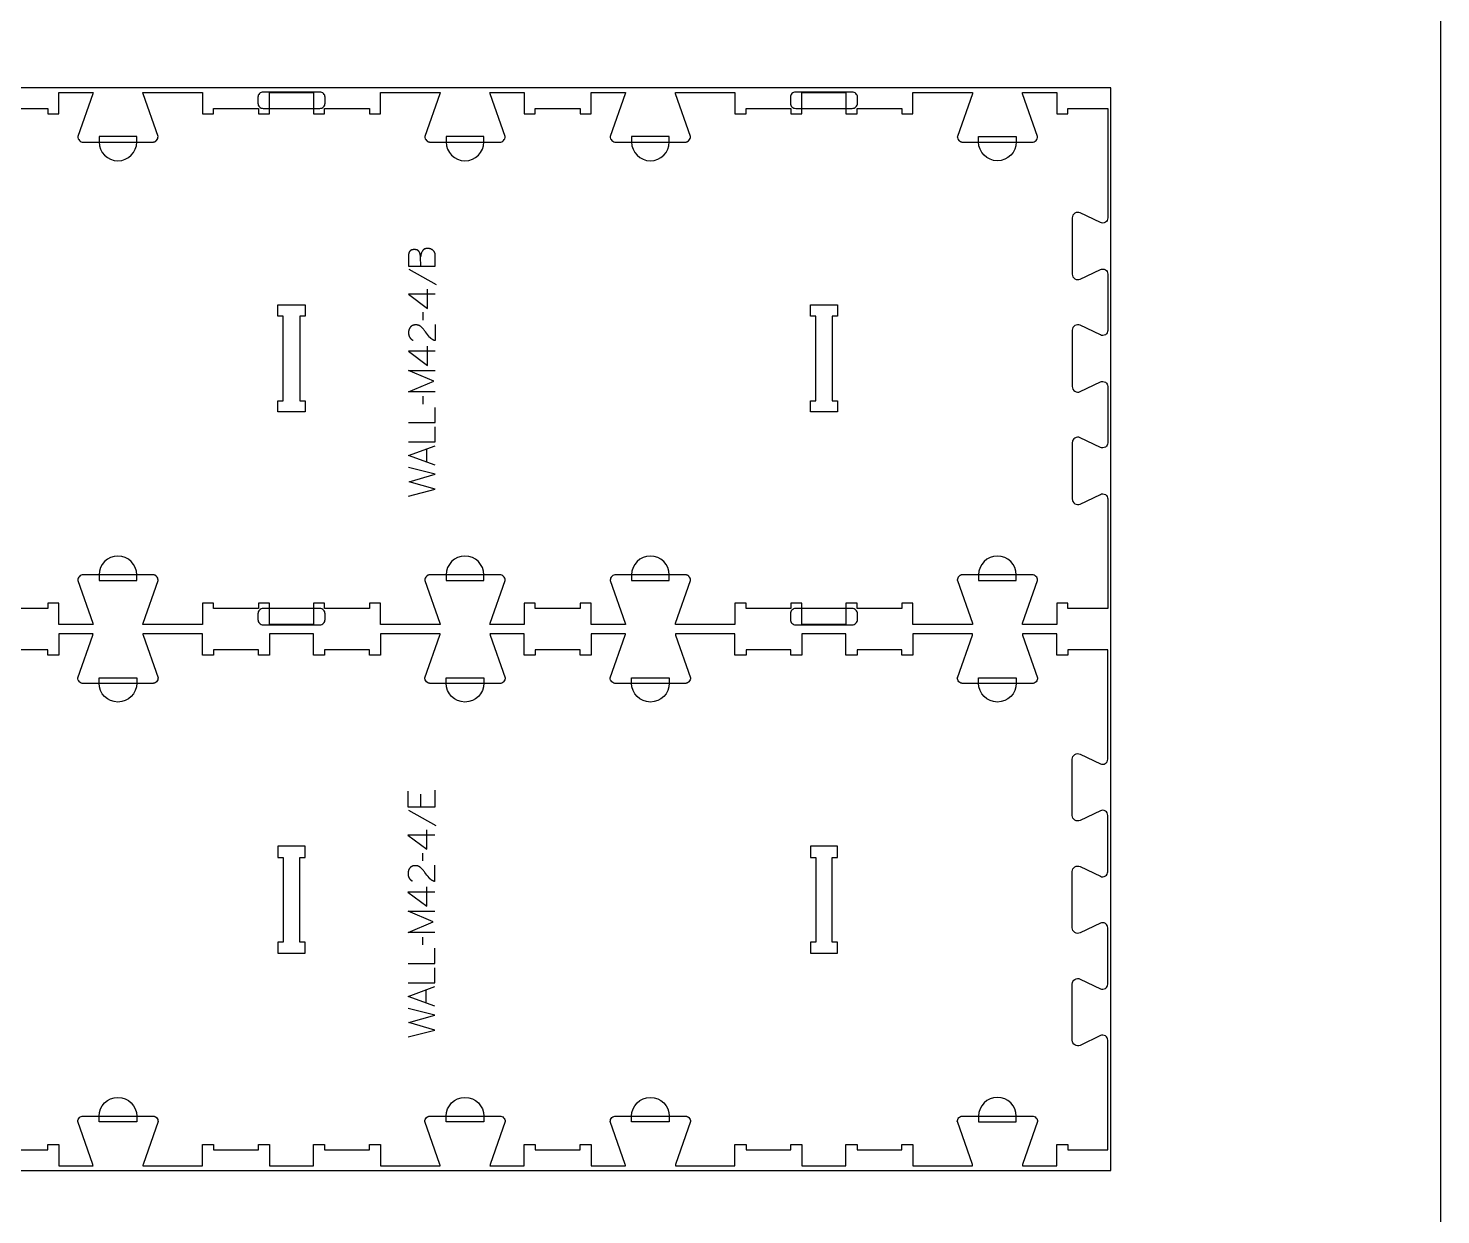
# Model space of a CAD drawing. Extents: x -10701 to -7518, y -27186 to -19593.
# Drawn here: x -9110 to -7518, y -22887 to -21550 of the extents above; entities that cross this region are included whole.
import ezdxf

# ---------------------------------------------------------------- set-up
doc = ezdxf.new("R2010")
doc.units = 0
for name, color, linetype in [('0_SHEET_SPRUCEPLY_2440X122', 1, 'CONTINUOUS'), ('1_ANYTOOL_1MMDEEP_LABELS_S', 2, 'CONTINUOUS'), ('3_ANYTOOL_CUTTHROUGH_INSID', 4, 'CONTINUOUS'), ('4_ANYTOOL_CUTTHROUGH_OUTSI', 5, 'CONTINUOUS'), ('5_ANYTOOL_HALF_MILL_9MM_IN', 3, 'CONTINUOUS'), ('DONOTCUT', 18, 'CONTINUOUS')]:
    doc.layers.add(name, color=color, linetype=linetype)

msp = doc.modelspace()

# ---------------------------------------------------------------- linework, layer by layer
at = {"layer": '0_SHEET_SPRUCEPLY_2440X122'}
msp.add_lwpolyline([(-10329.7, -21616.7), (-10329.7, -22836.7), (-7889.7, -22836.7), (-7889.7, -21616.7)], close=True, dxfattribs=at)
at = {"layer": '1_ANYTOOL_1MMDEEP_LABELS_S'}
for points in [[(-8681.2, -21817.8), (-8651.2, -21817.8), (-8651.2, -21808.1), (-8651.1, -21805.6), (-8651.1, -21805.4), (-8651.1, -21805.2), (-8651.1, -21804.9), (-8651.1, -21804.7), (-8651.1, -21804.5), (-8651.1, -21804.3), (-8651.2, -21804.1), (-8651.2, -21803.9), (-8651.2, -21803.7), (-8651.3, -21803.5), (-8651.3, -21803.3), (-8651.4, -21803.1), (-8651.5, -21802.9), (-8651.5, -21802.7), (-8651.6, -21802.5), (-8651.7, -21802.3), (-8651.8, -21802.2), (-8651.9, -21802), (-8651.9, -21801.8), (-8652, -21801.6), (-8652.2, -21801.5), (-8652.3, -21801.3), (-8652.4, -21801.1), (-8652.5, -21801), (-8652.6, -21800.8), (-8652.8, -21800.7), (-8652.9, -21800.5), (-8653.1, -21800.4), (-8653.2, -21800.3), (-8653.4, -21800.1), (-8653.5, -21800), (-8653.7, -21799.9), (-8653.9, -21799.7), (-8654, -21799.6), (-8654.2, -21799.5), (-8654.4, -21799.4), (-8654.6, -21799.3), (-8654.7, -21799.1), (-8654.9, -21799), (-8655.1, -21798.9), (-8655.3, -21798.8), (-8655.4, -21798.8), (-8655.6, -21798.7), (-8655.8, -21798.6), (-8656, -21798.5), (-8656.2, -21798.4), (-8656.4, -21798.4), (-8656.6, -21798.3), (-8656.7, -21798.2), (-8656.9, -21798.2), (-8657.1, -21798.1), (-8657.3, -21798.1), (-8657.5, -21798), (-8657.7, -21798), (-8657.9, -21797.9), (-8658.1, -21797.9), (-8658.3, -21797.9), (-8658.5, -21797.8), (-8658.7, -21797.8), (-8658.9, -21797.8), (-8659.1, -21797.8), (-8659.3, -21797.8), (-8659.5, -21797.8), (-8659.7, -21797.8), (-8660, -21797.8), (-8660.2, -21797.8), (-8660.5, -21797.8), (-8660.7, -21797.8), (-8660.9, -21797.8), (-8661.2, -21797.9), (-8661.4, -21797.9), (-8661.6, -21798), (-8661.8, -21798), (-8662, -21798.1), (-8662.2, -21798.1), (-8662.4, -21798.2), (-8662.6, -21798.3), (-8662.8, -21798.3), (-8663, -21798.4), (-8663.2, -21798.5), (-8663.3, -21798.5), (-8663.4, -21798.6), (-8663.5, -21798.6), (-8663.6, -21798.7), (-8663.7, -21798.7), (-8663.7, -21798.8), (-8663.8, -21798.9), (-8663.9, -21798.9), (-8664, -21799), (-8664.1, -21799), (-8664.1, -21799.1), (-8664.2, -21799.1), (-8664.3, -21799.2), (-8664.4, -21799.3), (-8664.5, -21799.3), (-8664.5, -21799.4), (-8664.6, -21799.5), (-8664.7, -21799.6), (-8664.7, -21799.6), (-8664.8, -21799.7), (-8664.9, -21799.8), (-8664.9, -21799.8), (-8665.1, -21800), (-8665.2, -21800.2), (-8665.3, -21800.3), (-8665.4, -21800.5), (-8665.6, -21800.7), (-8665.8, -21801.1), (-8666, -21801.4), (-8666.2, -21801.8), (-8666.4, -21802.2), (-8666.5, -21802.6), (-8666.7, -21803), (-8666.8, -21803.4), (-8667, -21803.8), (-8667.1, -21804.2), (-8667.2, -21804.6), (-8667.3, -21805.1), (-8667.4, -21805.5), (-8667.5, -21805.9), (-8667.5, -21806.4), (-8667.6, -21806.8), (-8667.6, -21807.3)], [(-8667.5, -21817.8), (-8667.6, -21807.3), (-8667.7, -21806.9), (-8667.7, -21806.5), (-8667.8, -21806.1), (-8667.8, -21805.7), (-8667.9, -21805.3), (-8668, -21805), (-8668, -21804.6), (-8668.1, -21804.2), (-8668.2, -21803.9), (-8668.4, -21803.5), (-8668.5, -21803.2), (-8668.6, -21802.9), (-8668.7, -21802.5), (-8668.9, -21802.2), (-8669, -21801.9), (-8669.2, -21801.6), (-8669.2, -21801.5), (-8669.3, -21801.4), (-8669.3, -21801.3), (-8669.4, -21801.3), (-8669.4, -21801.2), (-8669.5, -21801.1), (-8669.5, -21801), (-8669.6, -21801), (-8669.6, -21800.9), (-8669.7, -21800.8), (-8669.8, -21800.8), (-8669.8, -21800.7), (-8669.9, -21800.6), (-8669.9, -21800.6), (-8670, -21800.5), (-8670.1, -21800.5), (-8670.1, -21800.4), (-8670.2, -21800.4), (-8670.3, -21800.3), (-8670.3, -21800.2), (-8670.4, -21800.2), (-8670.5, -21800.1), (-8670.5, -21800.1), (-8670.6, -21800), (-8670.7, -21800), (-8670.8, -21799.9), (-8670.8, -21799.9), (-8670.9, -21799.9), (-8671, -21799.8), (-8671.1, -21799.8), (-8671.2, -21799.7), (-8671.3, -21799.7), (-8671.3, -21799.6), (-8671.4, -21799.6), (-8671.6, -21799.5), (-8671.8, -21799.5), (-8672, -21799.4), (-8672.2, -21799.4), (-8672.4, -21799.3), (-8672.6, -21799.3), (-8672.8, -21799.2), (-8673, -21799.2), (-8673.3, -21799.1), (-8673.5, -21799.1), (-8673.7, -21799.1), (-8674, -21799.1), (-8674.2, -21799.1), (-8674.5, -21799.1), (-8674.7, -21799.1), (-8675.1, -21799.1), (-8675.3, -21799.1), (-8675.5, -21799.1), (-8675.7, -21799.1), (-8675.9, -21799.1), (-8676, -21799.1), (-8676.2, -21799.2), (-8676.4, -21799.2), (-8676.6, -21799.2), (-8676.7, -21799.3), (-8676.9, -21799.3), (-8677.1, -21799.3), (-8677.2, -21799.4), (-8677.4, -21799.4), (-8677.5, -21799.5), (-8677.7, -21799.5), (-8677.8, -21799.6), (-8678, -21799.6), (-8678.1, -21799.7), (-8678.3, -21799.8), (-8678.4, -21799.8), (-8678.5, -21799.9), (-8678.7, -21800), (-8678.8, -21800.1), (-8678.9, -21800.2), (-8679, -21800.2), (-8679.1, -21800.3), (-8679.2, -21800.4), (-8679.4, -21800.5), (-8679.5, -21800.6), (-8679.6, -21800.7), (-8679.7, -21800.8), (-8679.8, -21800.9), (-8679.9, -21801.1), (-8679.9, -21801.2), (-8680, -21801.3), (-8680.1, -21801.4), (-8680.2, -21801.5), (-8680.3, -21801.7), (-8680.3, -21801.8), (-8680.4, -21801.9), (-8680.5, -21802.1), (-8680.6, -21802.2), (-8680.6, -21802.4), (-8680.7, -21802.5), (-8680.7, -21802.7), (-8680.8, -21802.8), (-8680.8, -21803), (-8680.9, -21803.1), (-8680.9, -21803.3), (-8681, -21803.5), (-8681, -21803.6), (-8681, -21803.8), (-8681.1, -21804), (-8681.1, -21804.2), (-8681.1, -21804.4), (-8681.1, -21804.5), (-8681.1, -21804.7), (-8681.2, -21804.9), (-8681.2, -21805.3), (-8681.2, -21805.7), (-8681.2, -21817.8)], [(-8680.7, -21821.3), (-8649.9, -21838.4)], [(-8651.2, -21849.5), (-8681.2, -21849.4), (-8659.8, -21865.4)], [(-8659.8, -21865.4), (-8659.8, -21843.7)], [(-8665.1, -21869.7), (-8665, -21878.5)], [(-8651.2, -21883.4), (-8651.3, -21901.7), (-8651.7, -21901.6), (-8651.9, -21901.5), (-8652.2, -21901.4), (-8652.4, -21901.4), (-8652.6, -21901.3), (-8652.8, -21901.2), (-8653, -21901.1), (-8653.2, -21901), (-8653.5, -21900.9), (-8653.7, -21900.8), (-8653.9, -21900.7), (-8654.1, -21900.5), (-8654.3, -21900.4), (-8654.5, -21900.3), (-8654.6, -21900.2), (-8654.8, -21900), (-8655, -21899.9), (-8655.2, -21899.8), (-8655.4, -21899.6), (-8655.6, -21899.5), (-8655.8, -21899.3), (-8655.9, -21899.2), (-8656.1, -21899), (-8656.3, -21898.9), (-8656.5, -21898.7), (-8656.6, -21898.6), (-8656.8, -21898.4), (-8656.9, -21898.2), (-8657.1, -21898.1), (-8657.4, -21897.7), (-8658.6, -21896.2), (-8659.8, -21894.7), (-8661, -21893.2), (-8662.1, -21891.7), (-8662.7, -21890.9), (-8663.2, -21890.2), (-8663.8, -21889.5), (-8664.4, -21888.8), (-8665, -21888.1), (-8665.6, -21887.5), (-8666.2, -21886.9), (-8666.8, -21886.3), (-8667, -21886.1), (-8667.1, -21886), (-8667.3, -21885.9), (-8667.5, -21885.7), (-8667.6, -21885.6), (-8667.8, -21885.5), (-8668, -21885.4), (-8668.1, -21885.2), (-8668.3, -21885.1), (-8668.5, -21885), (-8668.7, -21884.9), (-8668.9, -21884.8), (-8669, -21884.7), (-8669.2, -21884.7), (-8669.4, -21884.6), (-8669.6, -21884.5), (-8669.8, -21884.4), (-8670, -21884.4), (-8670.2, -21884.3), (-8670.4, -21884.2), (-8670.6, -21884.2), (-8670.8, -21884.1), (-8671, -21884.1), (-8671.2, -21884.1), (-8671.4, -21884), (-8671.6, -21884), (-8671.8, -21884), (-8672.1, -21884), (-8672.3, -21883.9), (-8672.5, -21883.9), (-8672.7, -21883.9), (-8673, -21883.9), (-8673.2, -21883.9), (-8673.4, -21883.9), (-8673.7, -21883.9), (-8673.9, -21884), (-8674.2, -21884), (-8674.4, -21884), (-8674.6, -21884), (-8674.8, -21884.1), (-8675.1, -21884.1), (-8675.3, -21884.2), (-8675.5, -21884.2), (-8675.7, -21884.3), (-8675.9, -21884.3), (-8676.1, -21884.4), (-8676.3, -21884.5), (-8676.5, -21884.5), (-8676.7, -21884.6), (-8676.9, -21884.7), (-8677.1, -21884.8), (-8677.2, -21884.9), (-8677.4, -21885), (-8677.6, -21885.1), (-8677.7, -21885.2), (-8677.9, -21885.3), (-8678.1, -21885.5), (-8678.2, -21885.6), (-8678.4, -21885.7), (-8678.5, -21885.9), (-8678.7, -21886), (-8678.8, -21886.1), (-8678.9, -21886.3), (-8679.1, -21886.4), (-8679.2, -21886.6), (-8679.3, -21886.8), (-8679.5, -21886.9), (-8679.6, -21887.1), (-8679.7, -21887.3), (-8679.8, -21887.4), (-8679.9, -21887.6), (-8680, -21887.8), (-8680.1, -21888), (-8680.2, -21888.2), (-8680.3, -21888.3), (-8680.4, -21888.5), (-8680.4, -21888.7), (-8680.5, -21888.9), (-8680.6, -21889.1), (-8680.7, -21889.3), (-8680.7, -21889.5), (-8680.8, -21889.7), (-8680.8, -21889.9), (-8680.9, -21890.1), (-8680.9, -21890.3), (-8681, -21890.5), (-8681, -21890.8), (-8681.1, -21891), (-8681.1, -21891.2), (-8681.1, -21891.4), (-8681.1, -21891.7), (-8681.1, -21891.9), (-8681.2, -21892.1), (-8681.2, -21892.4), (-8681.2, -21892.8), (-8681.2, -21893.2), (-8681.2, -21893.6), (-8681.1, -21893.9), (-8681.1, -21894.3), (-8681.1, -21894.6), (-8681, -21894.9), (-8680.9, -21895.3), (-8680.9, -21895.6), (-8680.8, -21895.9), (-8680.7, -21896), (-8680.7, -21896.2), (-8680.6, -21896.3), (-8680.6, -21896.5), (-8680.5, -21896.6), (-8680.5, -21896.8), (-8680.4, -21896.9), (-8680.3, -21897.1), (-8680.3, -21897.2), (-8680.2, -21897.4), (-8680.1, -21897.5), (-8680.1, -21897.6), (-8680, -21897.8), (-8679.9, -21897.9), (-8679.8, -21898), (-8679.7, -21898.2), (-8679.7, -21898.3), (-8679.6, -21898.4), (-8679.5, -21898.5), (-8679.4, -21898.7), (-8679.3, -21898.8), (-8679.2, -21898.9), (-8679.1, -21899), (-8679, -21899.2), (-8678.9, -21899.3), (-8678.8, -21899.4), (-8678.7, -21899.5), (-8678.5, -21899.6), (-8678.4, -21899.7), (-8678.3, -21899.8), (-8678.2, -21899.9), (-8678.1, -21900), (-8677.8, -21900.2), (-8677.6, -21900.4), (-8677.3, -21900.6), (-8677, -21900.8), (-8676.7, -21901), (-8676.4, -21901.2), (-8676.1, -21901.3)], [(-8651.2, -21913.7), (-8681.2, -21913.6), (-8659.8, -21929.6)], [(-8659.8, -21929.6), (-8659.8, -21907.9)], [(-8651.2, -21959.2), (-8681.2, -21959.2), (-8652.8, -21947.2), (-8681.1, -21935.2), (-8651.2, -21935.2)], [(-8665.1, -21964.4), (-8665, -21973.1)], [(-8681.2, -21994.1), (-8651.2, -21994.1), (-8651.2, -21977)], [(-8681.2, -22015.9), (-8651.2, -22015.9), (-8651.2, -21998.8)], [(-8651.2, -22042.1), (-8681.2, -22031.3), (-8651.2, -22020.2)], [(-8660.7, -22038.7), (-8660.7, -22023.8)], [(-8681.2, -22076.9), (-8651.2, -22069.1), (-8680.3, -22060.7), (-8651.2, -22052.2), (-8681.2, -22044.7)], [(-8651.7, -22408.3), (-8651.7, -22427.3), (-8681.7, -22427.3), (-8681.7, -22409.4)], [(-8667.8, -22412.6), (-8667.8, -22427.3)], [(-8681.3, -22430.7), (-8650.5, -22447.9)], [(-8651.7, -22458.9), (-8681.8, -22458.9), (-8660.4, -22474.9)], [(-8660.4, -22474.9), (-8660.4, -22453.1)], [(-8665.6, -22479.2), (-8665.5, -22488)], [(-8651.8, -22492.9), (-8651.8, -22511.2), (-8652.3, -22511), (-8652.5, -22511), (-8652.7, -22510.9), (-8652.9, -22510.8), (-8653.2, -22510.7), (-8653.4, -22510.6), (-8653.6, -22510.5), (-8653.8, -22510.4), (-8654, -22510.3), (-8654.2, -22510.2), (-8654.4, -22510.1), (-8654.6, -22510), (-8654.8, -22509.9), (-8655, -22509.7), (-8655.2, -22509.6), (-8655.4, -22509.5), (-8655.6, -22509.4), (-8655.8, -22509.2), (-8656, -22509.1), (-8656.1, -22508.9), (-8656.3, -22508.8), (-8656.5, -22508.6), (-8656.7, -22508.5), (-8656.8, -22508.3), (-8657, -22508.2), (-8657.2, -22508), (-8657.3, -22507.8), (-8657.5, -22507.7), (-8657.7, -22507.5), (-8658, -22507.1), (-8659.2, -22505.7), (-8660.4, -22504.2), (-8661.5, -22502.7), (-8662.7, -22501.1), (-8663.2, -22500.4), (-8663.8, -22499.6), (-8664.4, -22498.9), (-8665, -22498.2), (-8665.6, -22497.6), (-8666.2, -22496.9), (-8666.8, -22496.3), (-8667.4, -22495.7), (-8667.5, -22495.6), (-8667.7, -22495.4), (-8667.9, -22495.3), (-8668, -22495.2), (-8668.2, -22495), (-8668.4, -22494.9), (-8668.5, -22494.8), (-8668.7, -22494.7), (-8668.9, -22494.6), (-8669, -22494.5), (-8669.2, -22494.4), (-8669.4, -22494.3), (-8669.6, -22494.2), (-8669.8, -22494.1), (-8670, -22494), (-8670.2, -22493.9), (-8670.3, -22493.9), (-8670.5, -22493.8), (-8670.7, -22493.7), (-8670.9, -22493.7), (-8671.1, -22493.6), (-8671.3, -22493.6), (-8671.6, -22493.5), (-8671.8, -22493.5), (-8672, -22493.5), (-8672.2, -22493.4), (-8672.4, -22493.4), (-8672.6, -22493.4), (-8672.8, -22493.4), (-8673.1, -22493.4), (-8673.3, -22493.4), (-8673.5, -22493.4), (-8673.8, -22493.4), (-8674, -22493.4), (-8674.2, -22493.4), (-8674.5, -22493.4), (-8674.7, -22493.4), (-8675, -22493.4), (-8675.2, -22493.5), (-8675.4, -22493.5), (-8675.6, -22493.6), (-8675.8, -22493.6), (-8676.1, -22493.7), (-8676.3, -22493.7), (-8676.5, -22493.8), (-8676.7, -22493.8), (-8676.9, -22493.9), (-8677.1, -22494), (-8677.2, -22494.1), (-8677.4, -22494.2), (-8677.6, -22494.2), (-8677.8, -22494.3), (-8678, -22494.4), (-8678.1, -22494.6), (-8678.3, -22494.7), (-8678.5, -22494.8), (-8678.6, -22494.9), (-8678.8, -22495), (-8678.9, -22495.2), (-8679.1, -22495.3), (-8679.2, -22495.4), (-8679.4, -22495.6), (-8679.5, -22495.7), (-8679.6, -22495.9), (-8679.8, -22496), (-8679.9, -22496.2), (-8680, -22496.4), (-8680.1, -22496.5), (-8680.2, -22496.7), (-8680.4, -22496.9), (-8680.5, -22497.1), (-8680.6, -22497.2), (-8680.7, -22497.4), (-8680.7, -22497.6), (-8680.8, -22497.8), (-8680.9, -22498), (-8681, -22498.2), (-8681.1, -22498.4), (-8681.1, -22498.5), (-8681.2, -22498.7), (-8681.3, -22498.9), (-8681.3, -22499.2), (-8681.4, -22499.4), (-8681.4, -22499.6), (-8681.5, -22499.8), (-8681.5, -22500), (-8681.6, -22500.2), (-8681.6, -22500.4), (-8681.6, -22500.6), (-8681.7, -22500.9), (-8681.7, -22501.1), (-8681.7, -22501.3), (-8681.7, -22501.6), (-8681.7, -22501.8), (-8681.7, -22502.3), (-8681.7, -22502.6), (-8681.7, -22503), (-8681.7, -22503.4), (-8681.7, -22503.7), (-8681.6, -22504), (-8681.6, -22504.4), (-8681.5, -22504.7), (-8681.4, -22505), (-8681.3, -22505.3), (-8681.3, -22505.5), (-8681.2, -22505.6), (-8681.2, -22505.8), (-8681.1, -22505.9), (-8681.1, -22506.1), (-8681, -22506.2), (-8681, -22506.4), (-8680.9, -22506.5), (-8680.8, -22506.7), (-8680.8, -22506.8), (-8680.7, -22506.9), (-8680.6, -22507.1), (-8680.5, -22507.2), (-8680.5, -22507.4), (-8680.4, -22507.5), (-8680.3, -22507.6), (-8680.2, -22507.7), (-8680.1, -22507.9), (-8680, -22508), (-8679.9, -22508.1), (-8679.8, -22508.2), (-8679.7, -22508.4), (-8679.6, -22508.5), (-8679.5, -22508.6), (-8679.4, -22508.7), (-8679.3, -22508.8), (-8679.2, -22508.9), (-8679.1, -22509), (-8679, -22509.2), (-8678.9, -22509.3), (-8678.7, -22509.4), (-8678.6, -22509.5), (-8678.4, -22509.7), (-8678.1, -22509.9), (-8677.8, -22510.1), (-8677.6, -22510.2), (-8677.3, -22510.4), (-8677, -22510.6), (-8676.6, -22510.8)], [(-8660.4, -22539.1), (-8660.4, -22517.3)], [(-8651.7, -22523.1), (-8681.8, -22523.1), (-8660.4, -22539.1)], [(-8651.7, -22568.7), (-8681.7, -22568.7), (-8653.4, -22556.7), (-8681.6, -22544.7), (-8651.7, -22544.7)], [(-8665.6, -22573.8), (-8665.5, -22582.6)], [(-8681.7, -22603.5), (-8651.7, -22603.5), (-8651.7, -22586.4)], [(-8681.7, -22625.4), (-8651.7, -22625.4), (-8651.7, -22608.3)], [(-8651.7, -22651.6), (-8681.7, -22640.7), (-8651.7, -22629.6)], [(-8661.3, -22648.1), (-8661.3, -22633.2)], [(-8681.7, -22686.3), (-8651.7, -22678.6), (-8680.8, -22670.1), (-8651.7, -22661.7), (-8681.7, -22654.2)]]:
    msp.add_lwpolyline(points, dxfattribs=at)
at = {"layer": '3_ANYTOOL_CUTTHROUGH_INSID', "color": 4}
for points in [[(-8828.1, -21861.5), (-8797.8, -21861.5), (-8797.8, -21874), (-8803.8, -21874), (-8803.8, -21969.5), (-8797.8, -21969.5), (-8797.8, -21982), (-8828.3, -21982), (-8828.3, -21969.5), (-8822.3, -21969.5), (-8822.3, -21874), (-8828.3, -21874), (-8828.3, -21861.5)], [(-8228.1, -21861.5), (-8197.8, -21861.5), (-8197.8, -21874), (-8203.8, -21874), (-8203.8, -21969.5), (-8197.8, -21969.5), (-8197.8, -21982), (-8228.3, -21982), (-8228.3, -21969.5), (-8222.3, -21969.5), (-8222.3, -21874), (-8228.3, -21874), (-8228.3, -21861.5)], [(-8828.1, -22592), (-8797.8, -22592), (-8797.8, -22579.5), (-8803.8, -22579.5), (-8803.8, -22484), (-8797.8, -22484), (-8797.8, -22471.5), (-8828.3, -22471.5), (-8828.3, -22484), (-8822.3, -22484), (-8822.3, -22579.5), (-8828.3, -22579.5), (-8828.3, -22592)], [(-8228.1, -22592), (-8197.8, -22592), (-8197.8, -22579.5), (-8203.8, -22579.5), (-8203.8, -22484), (-8197.8, -22484), (-8197.8, -22471.5), (-8228.3, -22471.5), (-8228.3, -22484), (-8222.3, -22484), (-8222.3, -22579.5), (-8228.3, -22579.5), (-8228.3, -22592)]]:
    msp.add_lwpolyline(points, close=True, dxfattribs=at)
at = {"layer": '4_ANYTOOL_CUTTHROUGH_OUTSI', "color": 5}
for points in [[(-9138.3, -21640), (-9087.8, -21640), (-9087.8, -21646), (-9075.3, -21646), (-9075.3, -21622), (-9036.7, -21622), (-9036.7, -21622, -0.061485), (-9036.9, -21623.4), (-9053.8, -21671.6), (-9053.9, -21671.7), (-9053.9, -21671.7), (-9053.9, -21671.7, 0.414214), (-9047.6, -21678), (-8969.6, -21678), (-8969.5, -21678), (-8969.3, -21678), (-8969.2, -21677.9), (-8969, -21677.9), (-8968.9, -21677.9), (-8968.7, -21677.9), (-8968.5, -21677.9), (-8968.4, -21677.8), (-8968.2, -21677.8), (-8968.1, -21677.8), (-8967.9, -21677.7), (-8967.8, -21677.7), (-8967.6, -21677.7), (-8967.5, -21677.6), (-8967.4, -21677.5), (-8967.2, -21677.5), (-8967.1, -21677.4), (-8966.9, -21677.4), (-8966.8, -21677.3), (-8966.7, -21677.2), (-8966.5, -21677.1), (-8966.4, -21677.1), (-8966.3, -21677), (-8966.1, -21676.9), (-8966, -21676.8), (-8965.9, -21676.7), (-8965.8, -21676.6), (-8965.6, -21676.5), (-8965.5, -21676.4), (-8965.4, -21676.3), (-8965.3, -21676.2), (-8965.2, -21676.1, 0.198912), (-8963.4, -21671.7), (-8963.4, -21671.7), (-8963.4, -21671.6), (-8980.3, -21623.4), (-8980.3, -21623.4, -0.061485), (-8980.5, -21622), (-8913.3, -21622), (-8913.3, -21646), (-8900.8, -21646), (-8900.8, -21640), (-8850.3, -21640), (-8850.3, -21646), (-8837.8, -21646), (-8837.8, -21622), (-8788.3, -21622), (-8788.3, -21646), (-8775.8, -21646), (-8775.8, -21640), (-8725.3, -21640), (-8725.3, -21646), (-8712.8, -21646), (-8712.8, -21622), (-8645.6, -21622), (-8645.6, -21622, -0.061485), (-8645.8, -21623.4), (-8662.7, -21671.6), (-8662.8, -21671.7), (-8662.8, -21671.7), (-8662.8, -21671.7, 0.198912), (-8660.9, -21676.1), (-8660.8, -21676.2), (-8660.7, -21676.3), (-8660.6, -21676.4), (-8660.5, -21676.5), (-8660.4, -21676.6), (-8660.2, -21676.7), (-8660.1, -21676.8), (-8660, -21676.9), (-8659.9, -21677), (-8659.7, -21677.1), (-8659.6, -21677.1), (-8659.5, -21677.2), (-8659.3, -21677.3), (-8659.2, -21677.4), (-8659, -21677.4), (-8658.9, -21677.5), (-8658.8, -21677.5), (-8658.6, -21677.6), (-8658.5, -21677.7), (-8658.3, -21677.7), (-8658.2, -21677.7), (-8658, -21677.8), (-8657.9, -21677.8), (-8657.7, -21677.8), (-8657.6, -21677.9), (-8657.4, -21677.9), (-8657.3, -21677.9), (-8657.1, -21677.9), (-8657, -21677.9), (-8656.8, -21678), (-8656.7, -21678), (-8656.5, -21678), (-8578.5, -21678, 0.414214), (-8572.3, -21671.7), (-8572.3, -21671.7), (-8572.3, -21671.6), (-8589.2, -21623.4), (-8589.2, -21623.4, -0.061485), (-8589.4, -21622), (-8550.8, -21622), (-8550.8, -21646), (-8538.3, -21646), (-8538.3, -21640), (-8487.8, -21640), (-8487.8, -21646), (-8475.3, -21646), (-8475.3, -21622), (-8436.7, -21622), (-8436.7, -21622, -0.061485), (-8436.9, -21623.4), (-8453.8, -21671.6), (-8453.9, -21671.7), (-8453.9, -21671.7), (-8453.9, -21671.7, 0.414214), (-8447.6, -21678), (-8369.6, -21678), (-8369.5, -21678), (-8369.3, -21678), (-8369.2, -21677.9), (-8369, -21677.9), (-8368.9, -21677.9), (-8368.7, -21677.9), (-8368.5, -21677.9), (-8368.4, -21677.8), (-8368.2, -21677.8), (-8368.1, -21677.8), (-8367.9, -21677.7), (-8367.8, -21677.7), (-8367.6, -21677.7), (-8367.5, -21677.6), (-8367.4, -21677.5), (-8367.2, -21677.5), (-8367.1, -21677.4), (-8366.9, -21677.4), (-8366.8, -21677.3), (-8366.7, -21677.2), (-8366.5, -21677.1), (-8366.4, -21677.1), (-8366.3, -21677), (-8366.1, -21676.9), (-8366, -21676.8), (-8365.9, -21676.7), (-8365.8, -21676.6), (-8365.6, -21676.5), (-8365.5, -21676.4), (-8365.4, -21676.3), (-8365.3, -21676.2), (-8365.2, -21676.1, 0.198912), (-8363.4, -21671.7), (-8363.4, -21671.7), (-8363.4, -21671.6), (-8380.3, -21623.4), (-8380.3, -21623.4, -0.061485), (-8380.5, -21622), (-8313.3, -21622), (-8313.3, -21646), (-8300.8, -21646), (-8300.8, -21640), (-8250.3, -21640), (-8250.3, -21646), (-8237.8, -21646), (-8237.8, -21622), (-8188.3, -21622), (-8188.3, -21646), (-8175.8, -21646), (-8175.8, -21640), (-8125.3, -21640), (-8125.3, -21646), (-8112.8, -21646), (-8112.8, -21622), (-8063.1, -21622), (-8045.6, -21622), (-8045.6, -21622, -0.061486), (-8045.8, -21623.4), (-8062.7, -21671.6), (-8062.8, -21671.7), (-8062.8, -21671.7), (-8062.8, -21671.7, 0.198912), (-8060.9, -21676.1), (-8060.8, -21676.2), (-8060.7, -21676.3), (-8060.6, -21676.4), (-8060.5, -21676.5), (-8060.4, -21676.6), (-8060.2, -21676.7), (-8060.1, -21676.8), (-8060, -21676.9), (-8059.9, -21677), (-8059.7, -21677.1), (-8059.6, -21677.1), (-8059.5, -21677.2), (-8059.3, -21677.3), (-8059.2, -21677.4), (-8059, -21677.4), (-8058.9, -21677.5), (-8058.8, -21677.5), (-8058.6, -21677.6), (-8058.5, -21677.7), (-8058.3, -21677.7), (-8058.2, -21677.7), (-8058, -21677.8), (-8057.9, -21677.8), (-8057.7, -21677.8), (-8057.6, -21677.9), (-8057.4, -21677.9), (-8057.3, -21677.9), (-8057.1, -21677.9), (-8057, -21677.9), (-8056.8, -21678), (-8056.7, -21678), (-8056.5, -21678), (-7978.5, -21678, 0.414214), (-7972.3, -21671.7), (-7972.3, -21671.7), (-7972.3, -21671.6), (-7989.2, -21623.4), (-7989.2, -21623.4, -0.061485), (-7989.4, -21622), (-7950.8, -21622), (-7950.8, -21646), (-7938.3, -21646), (-7938.3, -21640), (-7893.3, -21640), (-7893.3, -21763.4), (-7893.3, -21763.4, -0.551268), (-7901.5, -21768.6), (-7924.4, -21757.7, 0.551268), (-7933.3, -21763.3), (-7933.3, -21826.7, 0.257375), (-7930.4, -21832, 0.257375), (-7924.4, -21832.4), (-7901.5, -21821.5, -0.551268), (-7893.3, -21826.7), (-7893.3, -21890.1, -0.551268), (-7901.5, -21895.3), (-7924.4, -21884.4, 0.551268), (-7933.3, -21890), (-7933.3, -21953.4, 0.257375), (-7930.4, -21958.7, 0.257375), (-7924.4, -21959.1), (-7901.5, -21948.2, -0.551268), (-7893.3, -21953.4), (-7893.3, -22016.8, -0.551268), (-7901.5, -22022), (-7924.4, -22011.1, 0.551268), (-7933.3, -22016.7), (-7933.3, -22080.1, 0.551268), (-7924.4, -22085.8), (-7901.5, -22074.9, -0.551268), (-7893.3, -22080.1), (-7893.3, -22203.5), (-7938.3, -22203.5), (-7938.3, -22197.5), (-7950.8, -22197.5), (-7950.8, -22221.5), (-7989.4, -22221.5), (-7989.4, -22221.5, -0.061485), (-7989.2, -22220.1), (-7972.3, -22171.8), (-7972.3, -22171.8), (-7972.3, -22171.7), (-7972.3, -22171.7, 0.414214), (-7978.5, -22165.5), (-8056.5, -22165.5), (-8056.7, -22165.5), (-8056.8, -22165.5), (-8057, -22165.5), (-8057.1, -22165.5), (-8057.3, -22165.5), (-8057.4, -22165.5), (-8057.6, -22165.6), (-8057.7, -22165.6), (-8057.9, -22165.6), (-8058, -22165.6), (-8058.2, -22165.7), (-8058.3, -22165.7), (-8058.5, -22165.8), (-8058.6, -22165.8), (-8058.8, -22165.9), (-8058.9, -22165.9), (-8059, -22166), (-8059.2, -22166.1), (-8059.3, -22166.1), (-8059.5, -22166.2), (-8059.6, -22166.3), (-8059.7, -22166.4), (-8059.9, -22166.4), (-8060, -22166.5), (-8060.1, -22166.6), (-8060.2, -22166.7), (-8060.4, -22166.8), (-8060.5, -22166.9), (-8060.6, -22167), (-8060.7, -22167.1), (-8060.8, -22167.2), (-8060.9, -22167.3, 0.198912), (-8062.8, -22171.7), (-8062.8, -22171.8), (-8062.7, -22171.8), (-8045.8, -22220.1), (-8045.8, -22220.1, -0.061485), (-8045.6, -22221.5), (-8063.1, -22221.5), (-8112.8, -22221.5), (-8112.8, -22197.5), (-8125.3, -22197.5), (-8125.3, -22203.5), (-8175.8, -22203.5), (-8175.8, -22197.5), (-8188.3, -22197.5), (-8188.3, -22221.5), (-8237.8, -22221.5), (-8237.8, -22197.5), (-8250.3, -22197.5), (-8250.3, -22203.5), (-8300.8, -22203.5), (-8300.8, -22197.5), (-8313.3, -22197.5), (-8313.3, -22221.5), (-8363.1, -22221.5), (-8380.5, -22221.5), (-8380.5, -22221.5, -0.061485), (-8380.3, -22220.1), (-8363.4, -22171.8), (-8363.4, -22171.8), (-8363.4, -22171.7), (-8363.4, -22171.7, 0.198912), (-8365.2, -22167.3), (-8365.3, -22167.2), (-8365.4, -22167.1), (-8365.5, -22167), (-8365.6, -22166.9), (-8365.8, -22166.8), (-8365.9, -22166.7), (-8366, -22166.6), (-8366.1, -22166.5), (-8366.3, -22166.4), (-8366.4, -22166.4), (-8366.5, -22166.3), (-8366.7, -22166.2), (-8366.8, -22166.1), (-8366.9, -22166.1), (-8367.1, -22166), (-8367.2, -22165.9), (-8367.4, -22165.9), (-8367.5, -22165.8), (-8367.6, -22165.8), (-8367.8, -22165.7), (-8367.9, -22165.7), (-8368.1, -22165.6), (-8368.2, -22165.6), (-8368.4, -22165.6), (-8368.5, -22165.6), (-8368.7, -22165.5), (-8368.9, -22165.5), (-8369, -22165.5), (-8369.2, -22165.5), (-8369.3, -22165.5), (-8369.5, -22165.5), (-8369.6, -22165.5), (-8447.6, -22165.5, 0.414214), (-8453.9, -22171.7), (-8453.9, -22171.8), (-8453.8, -22171.8), (-8436.9, -22220.1), (-8436.9, -22220.1, -0.061485), (-8436.7, -22221.5), (-8475.3, -22221.5), (-8475.3, -22197.5), (-8487.8, -22197.5), (-8487.8, -22203.5), (-8538.3, -22203.5), (-8538.3, -22197.5), (-8550.8, -22197.5), (-8550.8, -22221.5), (-8589.4, -22221.5), (-8589.4, -22221.5, -0.061485), (-8589.2, -22220.1), (-8572.3, -22171.8), (-8572.3, -22171.8), (-8572.3, -22171.7), (-8572.3, -22171.7, 0.414214), (-8578.5, -22165.5), (-8656.5, -22165.5), (-8656.7, -22165.5), (-8656.8, -22165.5), (-8657, -22165.5), (-8657.1, -22165.5), (-8657.3, -22165.5), (-8657.4, -22165.5), (-8657.6, -22165.6), (-8657.7, -22165.6), (-8657.9, -22165.6), (-8658, -22165.6), (-8658.2, -22165.7), (-8658.3, -22165.7), (-8658.5, -22165.8), (-8658.6, -22165.8), (-8658.8, -22165.9), (-8658.9, -22165.9), (-8659, -22166), (-8659.2, -22166.1), (-8659.3, -22166.1), (-8659.5, -22166.2), (-8659.6, -22166.3), (-8659.7, -22166.4), (-8659.9, -22166.4), (-8660, -22166.5), (-8660.1, -22166.6), (-8660.2, -22166.7), (-8660.4, -22166.8), (-8660.5, -22166.9), (-8660.6, -22167), (-8660.7, -22167.1), (-8660.8, -22167.2), (-8660.9, -22167.3, 0.198912), (-8662.8, -22171.7), (-8662.8, -22171.8), (-8662.7, -22171.8), (-8645.8, -22220.1), (-8645.8, -22220.1, -0.061485), (-8645.6, -22221.5), (-8663.1, -22221.5), (-8712.8, -22221.5), (-8712.8, -22197.5), (-8725.3, -22197.5), (-8725.3, -22203.5), (-8775.8, -22203.5), (-8775.8, -22197.5), (-8788.3, -22197.5), (-8788.3, -22221.5), (-8837.8, -22221.5), (-8837.8, -22197.5), (-8850.3, -22197.5), (-8850.3, -22203.5), (-8900.8, -22203.5), (-8900.8, -22197.5), (-8913.3, -22197.5), (-8913.3, -22221.5), (-8963.1, -22221.5), (-8980.5, -22221.5), (-8980.5, -22221.5, -0.061485), (-8980.3, -22220.1), (-8963.4, -22171.8), (-8963.4, -22171.8), (-8963.4, -22171.7), (-8963.4, -22171.7, 0.198912), (-8965.2, -22167.3), (-8965.3, -22167.2), (-8965.4, -22167.1), (-8965.5, -22167), (-8965.6, -22166.9), (-8965.8, -22166.8), (-8965.9, -22166.7), (-8966, -22166.6), (-8966.1, -22166.5), (-8966.3, -22166.4), (-8966.4, -22166.4), (-8966.5, -22166.3), (-8966.7, -22166.2), (-8966.8, -22166.1), (-8966.9, -22166.1), (-8967.1, -22166), (-8967.2, -22165.9), (-8967.4, -22165.9), (-8967.5, -22165.8), (-8967.6, -22165.8), (-8967.8, -22165.7), (-8967.9, -22165.7), (-8968.1, -22165.6), (-8968.2, -22165.6), (-8968.4, -22165.6), (-8968.5, -22165.6), (-8968.7, -22165.5), (-8968.9, -22165.5), (-8969, -22165.5), (-8969.2, -22165.5), (-8969.3, -22165.5), (-8969.5, -22165.5), (-8969.6, -22165.5), (-9047.6, -22165.5, 0.414214), (-9053.9, -22171.7), (-9053.9, -22171.8), (-9053.8, -22171.8), (-9036.9, -22220.1), (-9036.9, -22220.1, -0.061485), (-9036.7, -22221.5), (-9075.3, -22221.5), (-9075.3, -22197.5), (-9087.8, -22197.5), (-9087.8, -22203.5), (-9138.3, -22203.5)], [(-9138.3, -22813.5), (-9087.8, -22813.5), (-9087.8, -22807.5), (-9075.3, -22807.5), (-9075.3, -22807.7), (-9075.3, -22831.5), (-9036.7, -22831.5), (-9036.7, -22831.5, 0.061485), (-9036.9, -22830.1), (-9053.8, -22781.8), (-9053.9, -22781.8), (-9053.9, -22781.7), (-9053.9, -22781.7, -0.414214), (-9047.6, -22775.5), (-8969.6, -22775.5), (-8969.5, -22775.5), (-8969.3, -22775.5), (-8969.2, -22775.5), (-8969, -22775.5), (-8968.9, -22775.5), (-8968.7, -22775.5), (-8968.5, -22775.6), (-8968.4, -22775.6), (-8968.2, -22775.6), (-8968.1, -22775.7), (-8967.9, -22775.7), (-8967.8, -22775.7), (-8967.6, -22775.8), (-8967.5, -22775.8), (-8967.4, -22775.9), (-8967.2, -22775.9), (-8967.1, -22776), (-8966.9, -22776.1), (-8966.8, -22776.1), (-8966.7, -22776.2), (-8966.5, -22776.3), (-8966.4, -22776.4), (-8966.3, -22776.4), (-8966.1, -22776.5), (-8966, -22776.6), (-8965.9, -22776.7), (-8965.8, -22776.8), (-8965.6, -22776.9), (-8965.5, -22777), (-8965.4, -22777.1), (-8965.3, -22777.2), (-8965.2, -22777.3, -0.198912), (-8963.4, -22781.7), (-8963.4, -22781.8), (-8963.4, -22781.8), (-8980.3, -22830.1), (-8980.3, -22830.1, 0.061485), (-8980.5, -22831.5), (-8913.3, -22831.5), (-8913.3, -22807.5), (-8900.8, -22807.5), (-8900.8, -22813.5), (-8850.3, -22813.5), (-8850.3, -22807.5), (-8837.8, -22807.5), (-8837.8, -22831.5), (-8788.3, -22831.5), (-8788.3, -22807.5), (-8775.8, -22807.5), (-8775.8, -22813.5), (-8725.3, -22813.5), (-8725.3, -22807.5), (-8712.8, -22807.5), (-8712.8, -22831.5), (-8663.1, -22831.5), (-8645.6, -22831.5), (-8645.6, -22831.5, 0.061485), (-8645.8, -22830.1), (-8662.7, -22781.8), (-8662.8, -22781.8), (-8662.8, -22781.7), (-8662.8, -22781.7, -0.198912), (-8660.9, -22777.3), (-8660.8, -22777.2), (-8660.7, -22777.1), (-8660.6, -22777), (-8660.5, -22776.9), (-8660.4, -22776.8), (-8660.2, -22776.7), (-8660.1, -22776.6), (-8660, -22776.5), (-8659.9, -22776.4), (-8659.7, -22776.4), (-8659.6, -22776.3), (-8659.5, -22776.2), (-8659.3, -22776.1), (-8659.2, -22776.1), (-8659, -22776), (-8658.9, -22775.9), (-8658.8, -22775.9), (-8658.6, -22775.8), (-8658.5, -22775.8), (-8658.3, -22775.7), (-8658.2, -22775.7), (-8658, -22775.7), (-8657.9, -22775.6), (-8657.7, -22775.6), (-8657.6, -22775.6), (-8657.4, -22775.5), (-8657.3, -22775.5), (-8657.1, -22775.5), (-8657, -22775.5), (-8656.8, -22775.5), (-8656.7, -22775.5), (-8656.5, -22775.5), (-8578.5, -22775.5, -0.414214), (-8572.3, -22781.7), (-8572.3, -22781.8), (-8572.3, -22781.8), (-8589.2, -22830.1), (-8589.2, -22830.1, 0.061485), (-8589.4, -22831.5), (-8550.8, -22831.5), (-8550.8, -22807.5), (-8538.3, -22807.5), (-8538.3, -22813.5), (-8487.8, -22813.5), (-8487.8, -22807.5), (-8475.3, -22807.5), (-8475.3, -22831.5), (-8436.7, -22831.5), (-8436.7, -22831.5, 0.061485), (-8436.9, -22830.1), (-8453.8, -22781.8), (-8453.9, -22781.8), (-8453.9, -22781.7), (-8453.9, -22781.7, -0.414214), (-8447.6, -22775.5), (-8369.6, -22775.5), (-8369.5, -22775.5), (-8369.3, -22775.5), (-8369.2, -22775.5), (-8369, -22775.5), (-8368.9, -22775.5), (-8368.7, -22775.5), (-8368.5, -22775.6), (-8368.4, -22775.6), (-8368.2, -22775.6), (-8368.1, -22775.7), (-8367.9, -22775.7), (-8367.8, -22775.7), (-8367.6, -22775.8), (-8367.5, -22775.8), (-8367.4, -22775.9), (-8367.2, -22775.9), (-8367.1, -22776), (-8366.9, -22776.1), (-8366.8, -22776.1), (-8366.7, -22776.2), (-8366.5, -22776.3), (-8366.4, -22776.4), (-8366.3, -22776.4), (-8366.1, -22776.5), (-8366, -22776.6), (-8365.9, -22776.7), (-8365.8, -22776.8), (-8365.6, -22776.9), (-8365.5, -22777), (-8365.4, -22777.1), (-8365.3, -22777.2), (-8365.2, -22777.3, -0.198912), (-8363.4, -22781.7), (-8363.4, -22781.8), (-8363.4, -22781.8), (-8380.3, -22830.1), (-8380.3, -22830.1, 0.061485), (-8380.5, -22831.5), (-8313.3, -22831.5), (-8313.3, -22807.5), (-8300.8, -22807.5), (-8300.8, -22813.5), (-8250.3, -22813.5), (-8250.3, -22807.5), (-8237.8, -22807.5), (-8237.8, -22831.5), (-8188.3, -22831.5), (-8188.3, -22807.7), (-8188.3, -22807.5), (-8175.8, -22807.5), (-8175.8, -22813.5), (-8125.3, -22813.5), (-8125.3, -22807.5), (-8112.8, -22807.5), (-8112.8, -22831.5), (-8063.1, -22831.5), (-8045.6, -22831.5), (-8045.6, -22831.5, 0.061486), (-8045.8, -22830.1), (-8062.7, -22781.8), (-8062.8, -22781.8), (-8062.8, -22781.7), (-8062.8, -22781.7, -0.198912), (-8060.9, -22777.3), (-8060.8, -22777.2), (-8060.7, -22777.1), (-8060.6, -22777), (-8060.5, -22776.9), (-8060.4, -22776.8), (-8060.2, -22776.7), (-8060.1, -22776.6), (-8060, -22776.5), (-8059.9, -22776.4), (-8059.7, -22776.4), (-8059.6, -22776.3), (-8059.5, -22776.2), (-8059.3, -22776.1), (-8059.2, -22776.1), (-8059, -22776), (-8058.9, -22775.9), (-8058.8, -22775.9), (-8058.6, -22775.8), (-8058.5, -22775.8), (-8058.3, -22775.7), (-8058.2, -22775.7), (-8058, -22775.7), (-8057.9, -22775.6), (-8057.7, -22775.6), (-8057.6, -22775.6), (-8057.4, -22775.5), (-8057.3, -22775.5), (-8057.1, -22775.5), (-8057, -22775.5), (-8056.8, -22775.5), (-8056.7, -22775.5), (-8056.5, -22775.5), (-7978.5, -22775.5, -0.414214), (-7972.3, -22781.7), (-7972.3, -22781.8), (-7972.3, -22781.8), (-7989.2, -22830.1), (-7989.2, -22830.1, 0.061485), (-7989.4, -22831.5), (-7950.8, -22831.5), (-7950.8, -22807.5), (-7938.3, -22807.5), (-7938.3, -22813.5), (-7893.3, -22813.5), (-7893.3, -22690.1), (-7893.3, -22690.1, 0.551268), (-7901.5, -22684.9), (-7924.4, -22695.8, -0.551268), (-7933.3, -22690.1), (-7933.3, -22626.7, -0.551268), (-7924.4, -22621.1), (-7901.5, -22632, 0.551268), (-7893.3, -22626.8), (-7893.3, -22563.4, 0.551268), (-7901.5, -22558.2), (-7924.4, -22569.1, -0.257375), (-7930.4, -22568.7, -0.257375), (-7933.3, -22563.4), (-7933.3, -22500, -0.551268), (-7924.4, -22494.4), (-7901.5, -22505.3, 0.551268), (-7893.3, -22500.1), (-7893.3, -22436.7, 0.551268), (-7901.5, -22431.5), (-7924.4, -22442.4, -0.551268), (-7933.3, -22436.7), (-7933.3, -22373.3, -0.551268), (-7924.4, -22367.7), (-7901.5, -22378.6, 0.257375), (-7896, -22378.2, 0.257375), (-7893.3, -22373.4), (-7893.3, -22250), (-7938.3, -22250), (-7938.3, -22256), (-7950.8, -22256), (-7950.8, -22255.7), (-7950.8, -22232), (-7989.4, -22232), (-7989.4, -22232, 0.061485), (-7989.2, -22233.4), (-7972.3, -22281.6), (-7972.3, -22281.7), (-7972.3, -22281.7), (-7972.3, -22281.7, -0.414214), (-7978.5, -22288), (-8056.5, -22288), (-8056.7, -22288), (-8056.8, -22288), (-8057, -22287.9), (-8057.1, -22287.9), (-8057.3, -22287.9), (-8057.4, -22287.9), (-8057.6, -22287.9), (-8057.7, -22287.8), (-8057.9, -22287.8), (-8058, -22287.8), (-8058.2, -22287.7), (-8058.3, -22287.7), (-8058.5, -22287.7), (-8058.6, -22287.6), (-8058.8, -22287.5), (-8058.9, -22287.5), (-8059, -22287.4), (-8059.2, -22287.4), (-8059.3, -22287.3), (-8059.5, -22287.2), (-8059.6, -22287.1), (-8059.7, -22287.1), (-8059.9, -22287), (-8060, -22286.9), (-8060.1, -22286.8), (-8060.2, -22286.7), (-8060.4, -22286.6), (-8060.5, -22286.5), (-8060.6, -22286.4), (-8060.7, -22286.3), (-8060.8, -22286.2), (-8060.9, -22286.1, -0.198912), (-8062.8, -22281.7), (-8062.8, -22281.7), (-8062.7, -22281.6), (-8045.8, -22233.4), (-8045.8, -22233.4, 0.061485), (-8045.6, -22232), (-8063.1, -22232), (-8112.8, -22232), (-8112.8, -22256), (-8125.3, -22256), (-8125.3, -22250), (-8175.8, -22250), (-8175.8, -22256), (-8188.3, -22256), (-8188.3, -22232), (-8237.8, -22232), (-8237.8, -22255.7), (-8237.8, -22256), (-8250.3, -22256), (-8250.3, -22250), (-8300.8, -22250), (-8300.8, -22256), (-8313.3, -22256), (-8313.3, -22232), (-8380.5, -22232), (-8380.5, -22232, 0.061485), (-8380.3, -22233.4), (-8363.4, -22281.6), (-8363.4, -22281.7), (-8363.4, -22281.7), (-8363.4, -22281.7, -0.198912), (-8365.2, -22286.1), (-8365.3, -22286.2), (-8365.4, -22286.3), (-8365.5, -22286.4), (-8365.6, -22286.5), (-8365.8, -22286.6), (-8365.9, -22286.7), (-8366, -22286.8), (-8366.1, -22286.9), (-8366.3, -22287), (-8366.4, -22287.1), (-8366.5, -22287.1), (-8366.7, -22287.2), (-8366.8, -22287.3), (-8366.9, -22287.4), (-8367.1, -22287.4), (-8367.2, -22287.5), (-8367.4, -22287.5), (-8367.5, -22287.6), (-8367.6, -22287.7), (-8367.8, -22287.7), (-8367.9, -22287.7), (-8368.1, -22287.8), (-8368.2, -22287.8), (-8368.4, -22287.8), (-8368.5, -22287.9), (-8368.7, -22287.9), (-8368.9, -22287.9), (-8369, -22287.9), (-8369.2, -22287.9), (-8369.3, -22288), (-8369.5, -22288), (-8369.6, -22288), (-8447.6, -22288, -0.414214), (-8453.9, -22281.7), (-8453.9, -22281.7), (-8453.8, -22281.6), (-8436.9, -22233.4), (-8436.9, -22233.4, 0.061485), (-8436.7, -22232), (-8475.3, -22232), (-8475.3, -22255.7), (-8475.3, -22256), (-8487.8, -22256), (-8487.8, -22250), (-8538.3, -22250), (-8538.3, -22256), (-8550.8, -22256), (-8550.8, -22232), (-8589.4, -22232), (-8589.4, -22232, 0.061485), (-8589.2, -22233.4), (-8572.3, -22281.6), (-8572.3, -22281.7), (-8572.3, -22281.7), (-8572.3, -22281.7, -0.414214), (-8578.5, -22288), (-8656.5, -22288), (-8656.7, -22288), (-8656.8, -22288), (-8657, -22287.9), (-8657.1, -22287.9), (-8657.3, -22287.9), (-8657.4, -22287.9), (-8657.6, -22287.9), (-8657.7, -22287.8), (-8657.9, -22287.8), (-8658, -22287.8), (-8658.2, -22287.7), (-8658.3, -22287.7), (-8658.5, -22287.7), (-8658.6, -22287.6), (-8658.8, -22287.5), (-8658.9, -22287.5), (-8659, -22287.4), (-8659.2, -22287.4), (-8659.3, -22287.3), (-8659.5, -22287.2), (-8659.6, -22287.1), (-8659.7, -22287.1), (-8659.9, -22287), (-8660, -22286.9), (-8660.1, -22286.8), (-8660.2, -22286.7), (-8660.4, -22286.6), (-8660.5, -22286.5), (-8660.6, -22286.4), (-8660.7, -22286.3), (-8660.8, -22286.2), (-8660.9, -22286.1, -0.198912), (-8662.8, -22281.7), (-8662.8, -22281.7), (-8662.7, -22281.6), (-8645.8, -22233.4), (-8645.8, -22233.4, 0.061485), (-8645.6, -22232), (-8663.1, -22232), (-8712.8, -22232), (-8712.8, -22256), (-8725.3, -22256), (-8725.3, -22250), (-8775.8, -22250), (-8775.8, -22256), (-8788.3, -22256), (-8788.3, -22232), (-8837.8, -22232), (-8837.8, -22256), (-8850.3, -22256), (-8850.3, -22250), (-8900.8, -22250), (-8900.8, -22256), (-8913.3, -22256), (-8913.3, -22232), (-8963.1, -22232), (-8980.5, -22232), (-8980.5, -22232, 0.061485), (-8980.3, -22233.4), (-8963.4, -22281.6), (-8963.4, -22281.7), (-8963.4, -22281.7), (-8963.4, -22281.7, -0.198912), (-8965.2, -22286.1), (-8965.3, -22286.2), (-8965.4, -22286.3), (-8965.5, -22286.4), (-8965.6, -22286.5), (-8965.8, -22286.6), (-8965.9, -22286.7), (-8966, -22286.8), (-8966.1, -22286.9), (-8966.3, -22287), (-8966.4, -22287.1), (-8966.5, -22287.1), (-8966.7, -22287.2), (-8966.8, -22287.3), (-8966.9, -22287.4), (-8967.1, -22287.4), (-8967.2, -22287.5), (-8967.4, -22287.5), (-8967.5, -22287.6), (-8967.6, -22287.7), (-8967.8, -22287.7), (-8967.9, -22287.7), (-8968.1, -22287.8), (-8968.2, -22287.8), (-8968.4, -22287.8), (-8968.5, -22287.9), (-8968.7, -22287.9), (-8968.9, -22287.9), (-8969, -22287.9), (-8969.2, -22287.9), (-8969.3, -22288), (-8969.5, -22288), (-8969.6, -22288), (-9047.6, -22288, -0.414214), (-9053.9, -22281.7), (-9053.9, -22281.7), (-9053.8, -22281.6), (-9036.9, -22233.4), (-9036.9, -22233.4, 0.061485), (-9036.7, -22232), (-9075.3, -22232), (-9075.3, -22255.7), (-9075.3, -22256), (-9087.8, -22256), (-9087.8, -22250), (-9138.3, -22250)]]:
    msp.add_lwpolyline(points, format="xyb", dxfattribs=at)
at = {"layer": '5_ANYTOOL_HALF_MILL_9MM_IN', "color": 3}
for points in [[(-8844.9, -21621.5, 0.414214), (-8850.9, -21627.5), (-8850.9, -21634, 0.414214), (-8844.9, -21640), (-8781.2, -21640, 0.414214), (-8775.2, -21634), (-8775.2, -21627.5, 0.414214), (-8781.2, -21621.5)], [(-8244.9, -21621.5, 0.414214), (-8250.9, -21627.5), (-8250.9, -21634, 0.414214), (-8244.9, -21640), (-8181.2, -21640, 0.414214), (-8175.2, -21634), (-8175.2, -21627.5, 0.414214), (-8181.2, -21621.5)], [(-9029.9, -21677.7, 1), (-8987.4, -21677.7), (-8987.4, -21677.5), (-8987.4, -21671.5), (-9029.9, -21671.5), (-9029.9, -21677.5), (-9029.9, -21677.7)], [(-8638.8, -21677.7, 1), (-8596.3, -21677.7), (-8596.3, -21677.5), (-8596.3, -21671.5), (-8638.8, -21671.5), (-8638.8, -21677.5), (-8638.8, -21677.7)], [(-8429.9, -21677.7, 1), (-8387.4, -21677.7), (-8387.4, -21677.5), (-8387.4, -21671.5), (-8429.9, -21671.5), (-8429.9, -21677.5), (-8429.9, -21677.7)], [(-7996.3, -21677.7, -1), (-8038.8, -21677.7), (-8038.8, -21677.5), (-8038.8, -21671.5), (-7996.3, -21671.5), (-7996.3, -21677.5), (-7996.3, -21677.7)], [(-8987.4, -22165.7, 1), (-9029.9, -22165.7), (-9029.9, -22166), (-9029.9, -22172), (-8987.4, -22172), (-8987.4, -22166), (-8987.4, -22165.7)], [(-8596.3, -22165.7, 1), (-8638.8, -22165.7), (-8638.8, -22166), (-8638.8, -22172), (-8596.3, -22172), (-8596.3, -22166), (-8596.3, -22165.7)], [(-8387.4, -22165.7, 1), (-8429.9, -22165.7), (-8429.9, -22166), (-8429.9, -22172), (-8387.4, -22172), (-8387.4, -22166), (-8387.4, -22165.7)], [(-7996.3, -22165.7, 1), (-8038.8, -22165.7), (-8038.8, -22166), (-8038.8, -22172), (-7996.3, -22172), (-7996.3, -22166), (-7996.3, -22165.7)], [(-8844.9, -22203.5, 0.414214), (-8850.9, -22209.5), (-8850.9, -22216, 0.414214), (-8844.9, -22222), (-8781.2, -22222, 0.414214), (-8775.2, -22216), (-8775.2, -22209.5, 0.414214), (-8781.2, -22203.5)], [(-8244.9, -22203.5, 0.414214), (-8250.9, -22209.5), (-8250.9, -22216, 0.414214), (-8244.9, -22222), (-8181.2, -22222, 0.414214), (-8175.2, -22216), (-8175.2, -22209.5, 0.414214), (-8181.2, -22203.5)], [(-8987.4, -22287.7, -1), (-9029.9, -22287.7), (-9029.9, -22287.5), (-9029.9, -22281.5), (-8987.4, -22281.5), (-8987.4, -22287.5), (-8987.4, -22287.7)], [(-8596.3, -22287.7, -1), (-8638.8, -22287.7), (-8638.8, -22287.5), (-8638.8, -22281.5), (-8596.3, -22281.5), (-8596.3, -22287.5), (-8596.3, -22287.7)], [(-8387.4, -22287.7, -1), (-8429.9, -22287.7), (-8429.9, -22287.5), (-8429.9, -22281.5), (-8387.4, -22281.5), (-8387.4, -22287.5), (-8387.4, -22287.7)], [(-7996.3, -22287.7, -1), (-8038.8, -22287.7), (-8038.8, -22287.5), (-8038.8, -22281.5), (-7996.3, -22281.5), (-7996.3, -22287.5), (-7996.3, -22287.7)], [(-9029.9, -22775.7, -1), (-8987.4, -22775.7), (-8987.4, -22776), (-8987.4, -22782), (-9029.9, -22782), (-9029.9, -22776), (-9029.9, -22775.7)], [(-8638.8, -22775.7, -1), (-8596.3, -22775.7), (-8596.3, -22776), (-8596.3, -22782), (-8638.8, -22782), (-8638.8, -22776), (-8638.8, -22775.7)], [(-8429.9, -22775.7, -1), (-8387.4, -22775.7), (-8387.4, -22776), (-8387.4, -22782), (-8429.9, -22782), (-8429.9, -22776), (-8429.9, -22775.7)], [(-7996.3, -22775.7, 1), (-8038.8, -22775.7), (-8038.8, -22776), (-8038.8, -22782), (-7996.3, -22782), (-7996.3, -22776), (-7996.3, -22775.7)]]:
    msp.add_lwpolyline(points, format="xyb", close=True, dxfattribs=at)
at = {"layer": 'DONOTCUT'}
msp.add_lwpolyline([(-10701.4, -27186.1), (-7518, -27186.1), (-7518, -19592.7), (-10701.4, -19592.7)], close=True, dxfattribs=at)

doc.saveas('drawing.dxf')
